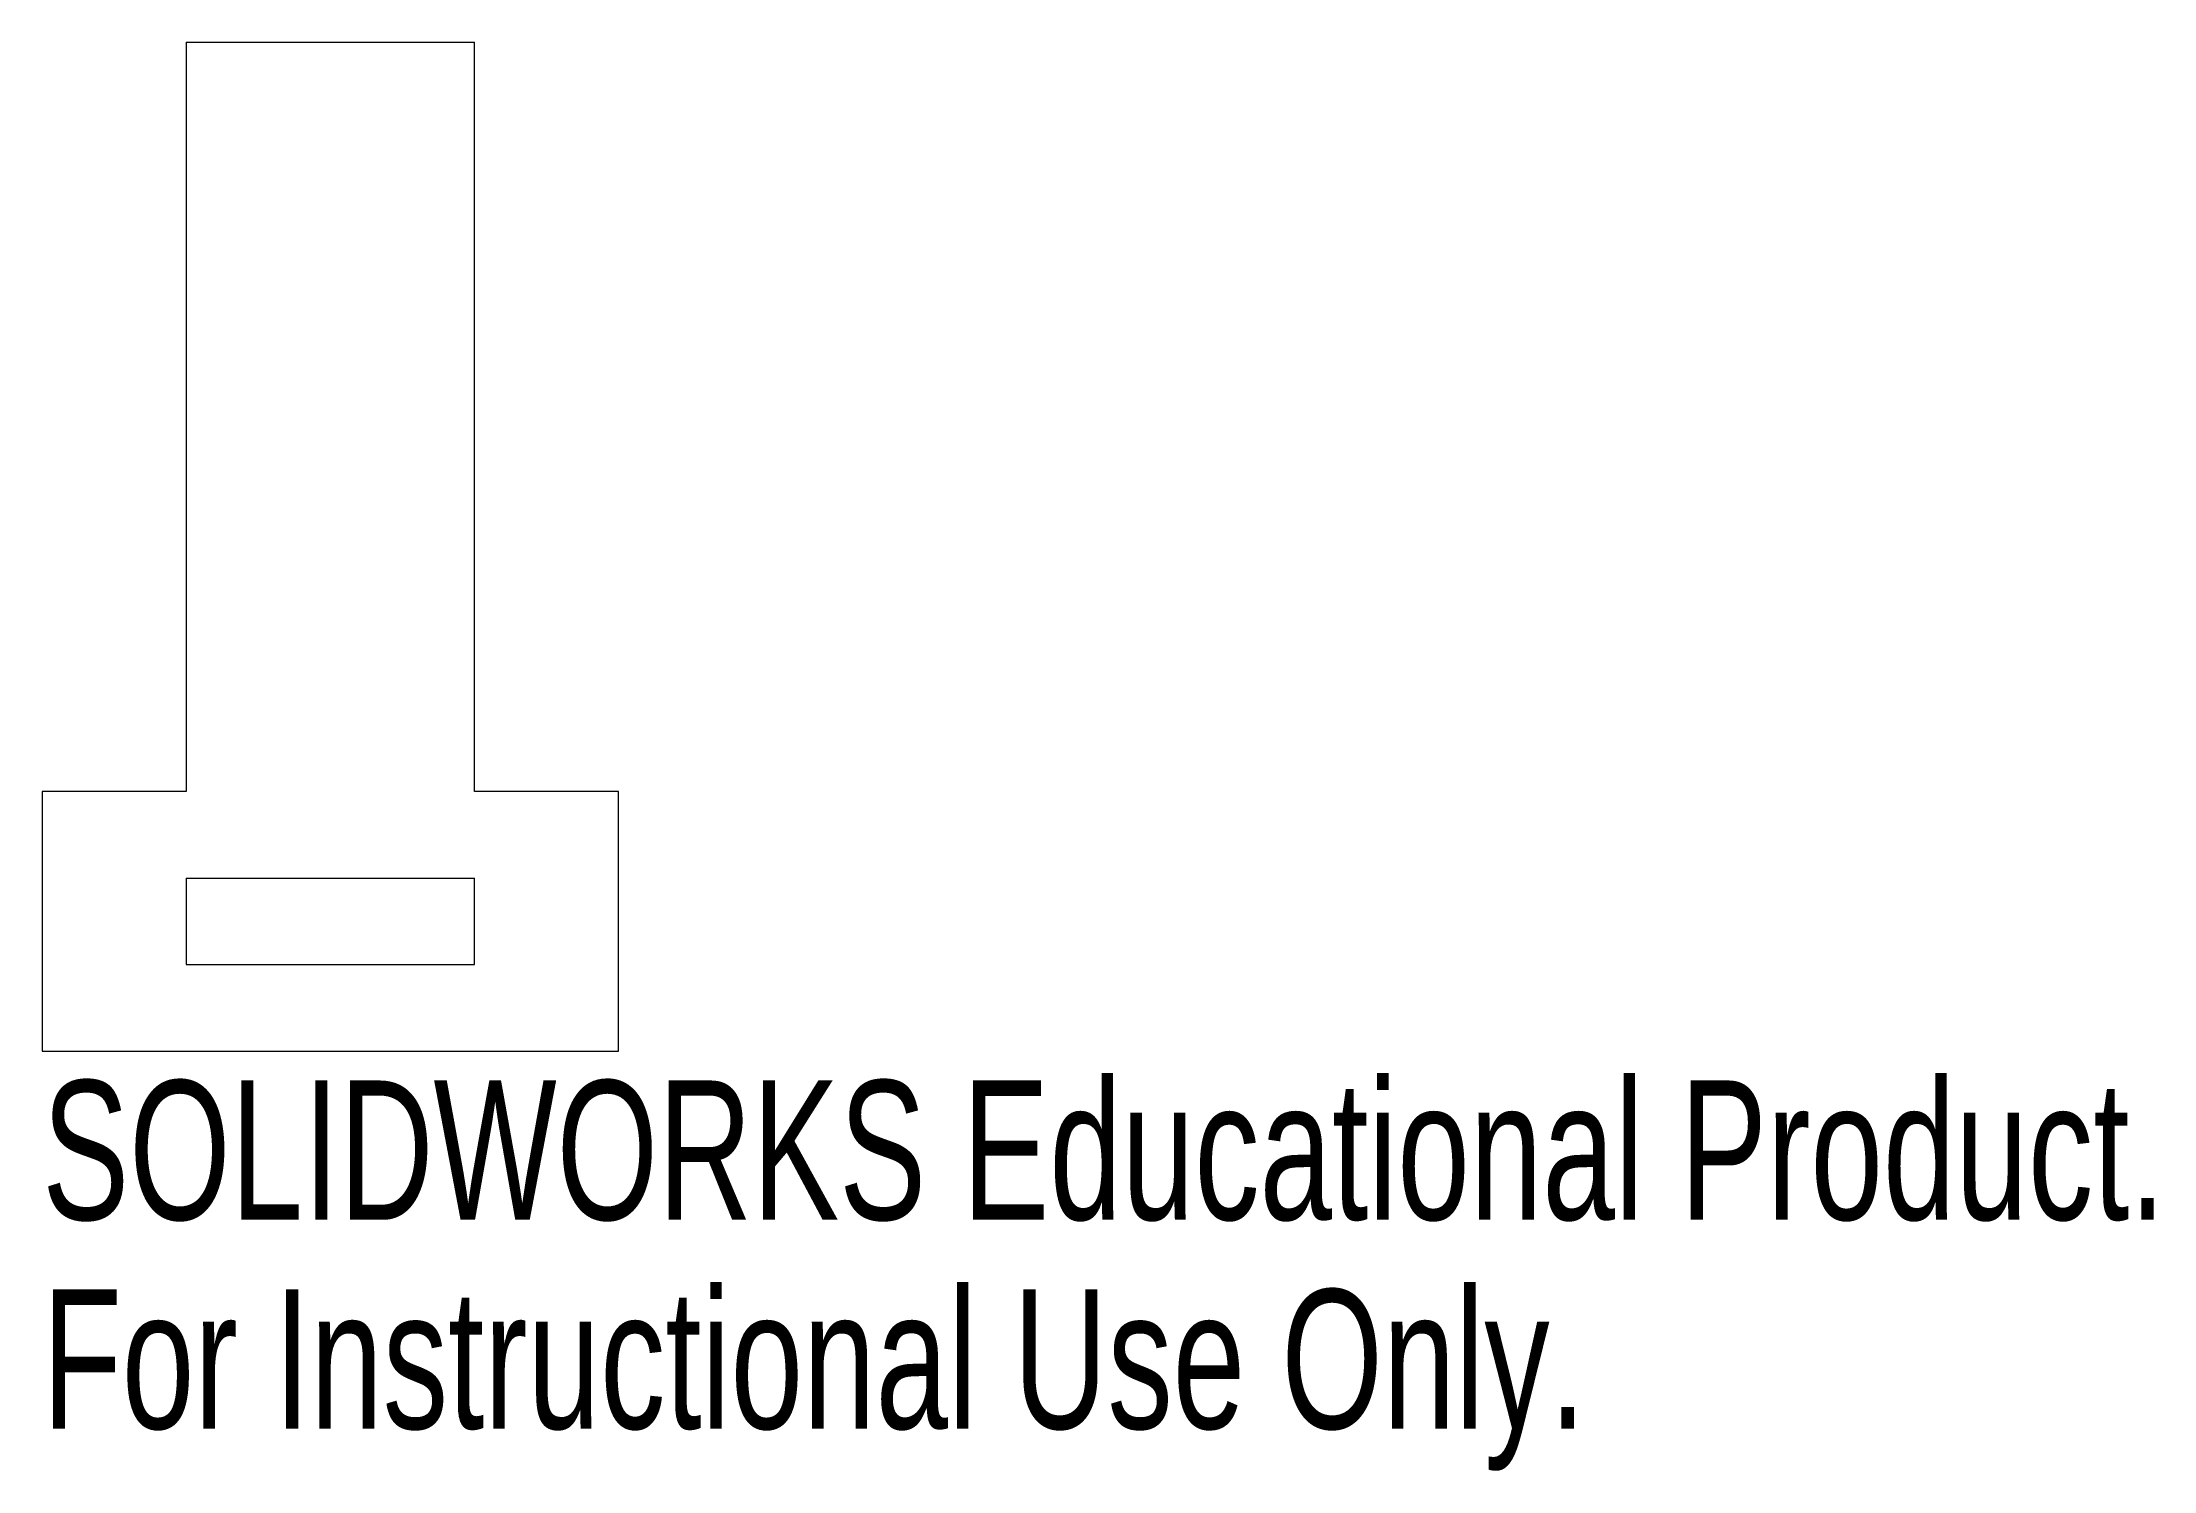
# Model space of a CAD drawing. Header units: millimetres. Extents: x -10 to 63.3, y -40 to 9.6.
import ezdxf

# ---------------------------------------------------------------- set-up
doc = ezdxf.new("R2010")
doc.units = ezdxf.units.MM
doc.styles.add('SLDTEXTSTYLE0', font='TXT', dxfattribs={"width": 0.7})

msp = doc.modelspace()

# ---------------------------------------------------------------- linework, layer by layer
at = {"color": 7, "linetype": 'Continuous', "lineweight": 15}
for p, q in [((-5, 9.6), (-5, -16.4)), ((-5, 9.6), (5, 9.6)), ((5, -16.4), (5, 9.6)), ((-10, -16.4), (-10, -25.4)), ((-5, -16.4), (-10, -16.4)), ((10, -16.4), (5, -16.4)), ((10, -25.4), (10, -16.4)), ((-5, -19.4), (-5, -22.4)), ((-5, -19.4), (5, -19.4)), ((5, -22.4), (5, -19.4)), ((-5, -22.4), (5, -22.4)), ((-10, -25.4), (10, -25.4))]:
    msp.add_line(p, q, dxfattribs=at)

# ---------------------------------------------------------------- texts
at = {"color": 7, "linetype": 'Continuous', "char_height": 4.83362, "attachment_point": 1, "style": 'SLDTEXTSTYLE0'}
for s, insert in [('SOLIDWORKS Educational Product.', (-10, -26.42)), ('For Instructional Use Only.', (-10, -33.67))]:
    msp.add_mtext(s, dxfattribs=dict(at, insert=insert))

doc.saveas('drawing.dxf')
